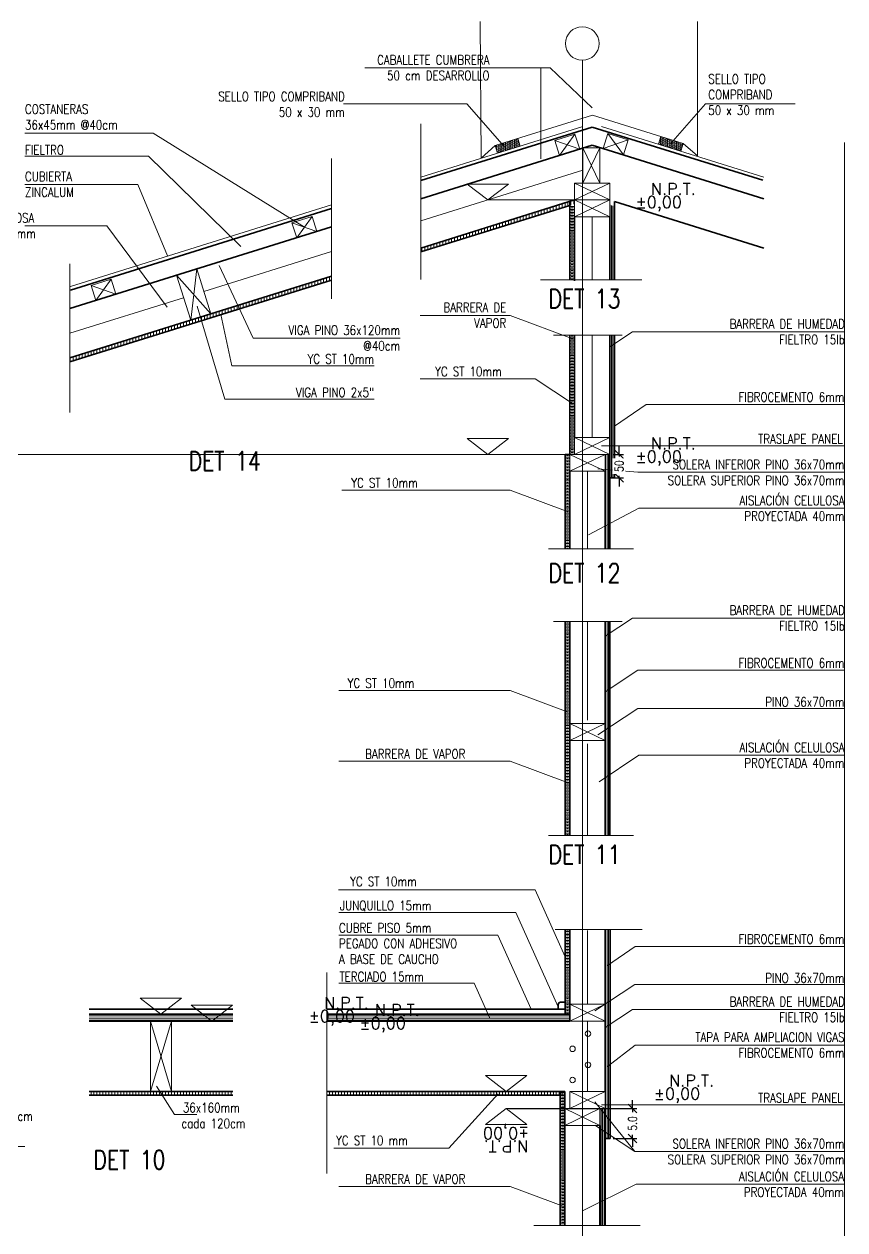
# Model space of a CAD drawing. Header units: metres. Extents: x -2 to 612, y -64 to 156.
# Drawn here: x 506.918 to 508.665, y 8.617 to 11.183 of the extents above; entities that cross this region are included whole.
import ezdxf
from ezdxf.enums import TextEntityAlignment as Align

# ---------------------------------------------------------------- set-up
doc = ezdxf.new("R2010")
doc.units = ezdxf.units.M
doc.header["$LTSCALE"] = 5
doc.header["$MEASUREMENT"] = 0
doc.linetypes.add('HIDDEN', pattern=[0.375, 0.25, -0.125])
doc.layers.get('0').update_dxf_attribs({"color": 30})
doc.layers.get('DEFPOINTS').update_dxf_attribs({"color": 210})
doc.layers.add('_AUX', color=210, linetype='Continuous', lineweight=18, plot=False)
for name, color, linetype, lineweight in [('A-ANNO-DIMS', 3, 'Continuous', 18), ('A-ANNO-SYMB', 3, 'Continuous', 18), ('A-ANNO-TEXT', 3, 'Continuous', 18), ('A-DETL-PATT', 8, 'Continuous', 18), ('A-ELEV-IDEN', 3, 'Continuous', 18), ('A-ELEV-MBE1', 7, 'Continuous', 35), ('A-WALL-PATT', 8, 'Continuous', 18), ('A-WALL-STUD', 3, 'Continuous', 18)]:
    doc.layers.add(name, color=color, linetype=linetype, lineweight=lineweight)
doc.styles.add('E-ROMANS', font='romans.shx', dxfattribs={"width": 0.8})
doc.linetypes.add('BATTING', pattern='A,0.0001,-0.1,[134,ltypeshp.shx,S=0.1,R=0,X=-0.1,Y=0],-0.2,[134,ltypeshp.shx,S=0.1,R=180,X=0.1,Y=0],-0.1', length=0.4001)
doc.dimstyles.new('E-0010_TICK_18', dxfattribs={"dimscale": 0.001, "dimtxt": 18, "dimasz": 18, "dimexe": 9, "dimexo": 6, "dimgap": 9, "dimtad": 0, "dimdec": 0, "dimlfac": 1000, "dimzin": 0, "dimdsep": 46, "dimtxsty": 'E-ROMANS', "dimblk": 'OBLIQUE', "dimcen": 9, "dimclrd": 256, "dimclre": 256, "dimclrt": 256, "dimadec": 0, "dimazin": 0, "dimtfac": 1, "dimtdec": 0, "dimtmove": 1, "dimatfit": 3, "dimldrblk": 'OPEN90', "dimfxl": 1, "dimtfill": 1, "dimtolj": 1, "dimtzin": 0, "dimarcsym": 0})
pattern_1 = [(90, (-2e-13, 0), (-0.003175, 7e-19), [])]
pattern_2 = [(0, (-2e-13, 0), (0, 0.00635), []), (0, (-2e-13, 0.003175), (0, 0.00635), [0.003175, -0.0015875])]
pattern_3 = [(180, (-2e-13, 0), (-4e-19, -0.0047625), [])]
pattern_4 = [(90, (-2e-13, 0), (-0.00635, 1e-18), [])]

# ---------------------------------------------------------------- blocks, each defined once
blk = doc.blocks.new('_Oblique')
at = {"color": 0, "linetype": 'ByBlock', "lineweight": -2}
blk.add_line((-0.5, -0.5), (0.5, 0.5), dxfattribs=at)
blk = doc.blocks.new('*D1065')
at = {"layer": 'A-ANNO-DIMS', "lineweight": -2, "transparency": 16777216}
for p, q in [((508.2131, 8.8754), (508.2131, 8.8934)), ((507.9499, 8.8754), (508.2221, 8.8754)), ((508.2131, 8.8754), (508.2131, 8.8675)), ((508.1718, 8.8114), (508.2221, 8.8114)), ((508.2131, 8.8114), (508.2131, 8.8194)), ((508.2131, 8.8114), (508.2131, 8.7934))]:
    blk.add_line(p, q, dxfattribs=at)
at = {"layer": 'DEFPOINTS', "color": 0, "transparency": 16777216}
for p in [(507.9439, 8.8754), (508.1658, 8.8114)]:
    blk.add_point(p, dxfattribs=at)
at = {"layer": 'A-ANNO-DIMS', "lineweight": -2, "transparency": 16777216, "xscale": 0.018, "yscale": 0.018, "zscale": 0.018}
for p, rotation in [((508.2131, 8.8754), 270), ((508.2131, 8.8114), 90)]:
    blk.add_blockref('_Oblique', p, dxfattribs=dict(at, rotation=rotation))
at = {"layer": 'A-ANNO-DIMS', "transparency": 16777216, "insert": (508.2131, 8.8434), "char_height": 0.018, "attachment_point": 5, "rotation": 90, "style": 'E-ROMANS', "bg_fill": 3, "box_fill_scale": 1.25, "bg_fill_color": 256, "bg_fill_true_color": 13158600, "bg_fill_transparency": 0}
blk.add_mtext('\\A1;5.0', dxfattribs=at)
at = {"layer": 'DEFPOINTS', "color": 0, "transparency": 16777216}
blk.add_point((508.2131, 8.8114), dxfattribs=at)
blk = doc.blocks.new('_Open90')
at = {"color": 0, "linetype": 'ByBlock', "lineweight": -2}
for p, q in [((0, 0), (-1, 0)), ((-0.5, 0.5), (0, 0)), ((0, 0), (-0.5, -0.5))]:
    blk.add_line(p, q, dxfattribs=at)
blk = doc.blocks.new('*D1114')
at = {"layer": 'A-ANNO-DIMS', "lineweight": -2, "transparency": 16777216}
for p, q in [((508.1708, 10.2674), (508.1935, 10.2674)), ((508.1845, 10.2674), (508.1845, 10.2854)), ((508.1845, 10.2674), (508.1845, 10.2631)), ((508.1708, 10.2174), (508.1935, 10.2174)), ((508.1845, 10.2174), (508.1845, 10.2218)), ((508.1845, 10.2174), (508.1845, 10.1994))]:
    blk.add_line(p, q, dxfattribs=at)
at = {"layer": 'A-ANNO-DIMS', "lineweight": -2, "transparency": 16777216, "xscale": 0.018, "yscale": 0.018, "zscale": 0.018}
for p, rotation in [((508.1845, 10.2674), 270), ((508.1845, 10.2174), 90)]:
    blk.add_blockref('_Oblique', p, dxfattribs=dict(at, rotation=rotation))
at = {"layer": 'A-ANNO-DIMS', "transparency": 16777216, "insert": (508.1845, 10.2424), "char_height": 0.018, "attachment_point": 5, "rotation": 90, "style": 'E-ROMANS', "bg_fill": 3, "box_fill_scale": 1.25, "bg_fill_color": 256, "bg_fill_true_color": 13158600, "bg_fill_transparency": 0}
blk.add_mtext('\\A1;50', dxfattribs=at)
at = {"layer": 'DEFPOINTS', "color": 0, "transparency": 16777216}
for p in [(508.1648, 10.2674), (508.1845, 10.2674), (508.1648, 10.2174)]:
    blk.add_point(p, dxfattribs=at)

msp = doc.modelspace()

# ---------------------------------------------------------------- hatches: boundary and pattern name
at = {"layer": 'A-DETL-PATT'}
h = msp.add_hatch(dxfattribs=at)
h.set_pattern_fill('HONEY', color=256, scale=0.0008, angle=0.07567, style=0)
h.set_pattern_definition([(359.92432745, (-58.9960282, -17.50218), (0.003812901903, 0.002194670082), [0.00254, -0.00508]), (119.92432745, (-58.9960282, -17.50218), (-0.003807090995, 0.002204734869), [0.00254, -0.00508]), (59.92432745, (-58.9960282, -17.50218), (5.8109075e-06, 0.004399404951), [-0.00508, 0.00254])])
h.paths.add_polyline_path([(507.92083, 10.92457), (507.92582, 10.9086), (507.97354, 10.92351), (507.96856, 10.93948)])
h = msp.add_hatch(dxfattribs=at)
h.set_pattern_fill('HONEY', color=256, scale=0.0008, angle=0.07567, style=0)
h.set_pattern_definition([(180.07567255, (1075.2376832, -17.4979592), (-0.003812901903, 0.002194670082), [0.00254, -0.00508]), (60.07567255, (1075.2376832, -17.4979592), (0.003807090995, 0.002204734869), [0.00254, -0.00508]), (120.07567255, (1075.2376832, -17.4979592), (-5.8109075e-06, 0.004399404951), [-0.00508, 0.00254])])
h.paths.add_polyline_path([(508.2731, 10.9437), (508.26811, 10.92773), (508.31584, 10.91282), (508.32083, 10.9288)])
h = msp.add_hatch(dxfattribs=at)
h.set_pattern_fill('ANSI31', color=256, scale=0.002, angle=45, style=0)
h.set_pattern_definition([(90, (0.0185, -0.003635), (-0.00635, 1e-18), [])])
h.paths.add_polyline_path([(508.09228, 10.80125), (508.09228, 10.80963), (507.76224, 10.70657), (507.76224, 10.69819)])
h = msp.add_hatch(dxfattribs=at)
h.set_pattern_fill('BRASS', color=256, scale=0.001, style=0)
h.set_pattern_definition(pattern_2)
h.paths.add_polyline_path([(508.08978, 10.79185), (508.08978, 10.79833), (508.07978, 10.79521), (508.07978, 10.63873), (508.08978, 10.63873)])
h = msp.add_hatch(dxfattribs=at)
h.set_pattern_fill('ANSI31', color=256, scale=0.001, angle=45, style=0)
h.set_pattern_definition(pattern_1)
h.paths.add_polyline_path([(508.17478, 10.79521), (508.16478, 10.79833), (508.16478, 10.79185), (508.16478, 10.63873), (508.17478, 10.63873)])
h = msp.add_hatch(dxfattribs=at)
h.set_pattern_fill('ANSI31', color=256, scale=0.002, angle=45, style=0)
h.set_pattern_definition([(90, (-2e-13, -0.045001), (-0.00635, 1e-18), [])])
h.paths.add_polyline_path([(507.57234, 10.63845), (507.57234, 10.64683), (507.23557, 10.54167), (507.23872, 10.53427)])
h.paths.add_polyline_path([(507.23872, 10.53427), (507.23557, 10.54167), (507.01536, 10.47291), (507.01536, 10.46453)])
h = msp.add_hatch(dxfattribs=at)
h.set_pattern_fill('BRASS', color=256, scale=0.001, style=0)
h.set_pattern_definition(pattern_2)
h.paths.add_polyline_path([(508.08978, 10.31741), (508.08978, 10.5213), (508.07978, 10.5213), (508.07978, 10.26741), (508.08978, 10.26741)])
h = msp.add_hatch(dxfattribs=at)
h.set_pattern_fill('ANSI31', color=256, scale=0.001, angle=45, style=0)
h.set_pattern_definition(pattern_1)
h.paths.add_polyline_path([(508.17478, 10.5213), (508.16478, 10.5213), (508.16478, 10.21741), (508.17478, 10.21741)])
h = msp.add_hatch(dxfattribs=at)
h.set_pattern_fill('BRASS', color=256, scale=0.001, style=0)
h.set_pattern_definition(pattern_2)
h.paths.add_polyline_path([(508.07978, 10.23141), (508.07978, 10.26741), (508.06978, 10.26741), (508.06978, 10.0663), (508.07978, 10.0663)])
h = msp.add_hatch(dxfattribs=at)
h.set_pattern_fill('ANSI31', color=256, scale=0.001, angle=45, style=0)
h.set_pattern_definition(pattern_1)
h.paths.add_polyline_path([(508.16478, 10.26741), (508.15478, 10.26741), (508.15478, 10.21741), (508.15478, 10.0663), (508.16478, 10.0663)])
h = msp.add_hatch(dxfattribs=at)
h.set_pattern_fill('BRASS', color=256, scale=0.001, style=0)
h.set_pattern_definition(pattern_2)
h.paths.add_polyline_path([(508.07978, 9.91144), (508.06978, 9.91144), (508.06978, 9.45644), (508.07978, 9.45644)])
h = msp.add_hatch(dxfattribs=at)
h.set_pattern_fill('ANSI31', color=256, scale=0.001, angle=45, style=0)
h.set_pattern_definition(pattern_1)
h.paths.add_polyline_path([(508.16478, 9.91144), (508.15478, 9.91144), (508.15478, 9.45644), (508.16478, 9.45644)])
h = msp.add_hatch(dxfattribs=at)
h.set_pattern_fill('BRASS', color=256, scale=0.001, style=0)
h.set_pattern_definition(pattern_2)
h.paths.add_polyline_path([(508.07978, 9.25644), (508.06978, 9.25644), (508.06978, 9.07644), (508.07978, 9.07644), (508.07978, 9.11144)])
h = msp.add_hatch(dxfattribs=at)
h.set_pattern_fill('ANSI31', color=256, scale=0.001, angle=45, style=0)
h.set_pattern_definition(pattern_1)
h.paths.add_polyline_path([(508.16578, 9.25644), (508.15478, 9.25644), (508.15478, 8.81144), (508.16578, 8.81144)])
h = msp.add_hatch(dxfattribs=at)
h.set_pattern_fill('ANSI31', color=256, scale=0.0015, angle=135, style=0)
h.set_pattern_definition(pattern_3)
h.paths.add_polyline_path([(507.05609, 9.07644), (507.05609, 9.06144), (507.36196, 9.06144), (507.36196, 9.07644)])
h = msp.add_hatch(dxfattribs=at)
h.set_pattern_fill('ANSI31', color=256, scale=0.0015, angle=135, style=0)
h.set_pattern_definition(pattern_3)
h.paths.add_polyline_path([(508.07978, 9.07644), (507.56196, 9.07644), (507.56196, 9.06144), (508.07978, 9.06144)])
h = msp.add_hatch(dxfattribs=at)
h.set_pattern_fill('ANSI31', color=256, scale=0.002, angle=45, style=0)
h.set_pattern_definition(pattern_4)
h.paths.add_polyline_path([(507.05609, 8.9114), (507.05609, 8.9034), (507.36196, 8.9034), (507.36196, 8.9114)])
h = msp.add_hatch(dxfattribs=at)
h.set_pattern_fill('ANSI31', color=256, scale=0.002, angle=45, style=0)
h.set_pattern_definition(pattern_4)
h.paths.add_polyline_path([(508.06578, 8.91144), (508.03078, 8.91144), (507.56196, 8.91144), (507.56196, 8.90344), (508.06578, 8.90344)])
h = msp.add_hatch(dxfattribs=at)
h.set_pattern_fill('BRASS', color=256, scale=0.001, style=0)
h.set_pattern_definition(pattern_2)
h.paths.add_polyline_path([(508.06878, 8.91144), (508.05878, 8.91144), (508.05878, 8.62644), (508.06878, 8.62644)])
h = msp.add_hatch(dxfattribs=at)
h.set_pattern_fill('ANSI31', color=256, scale=0.001, angle=45, style=0)
h.set_pattern_definition(pattern_1)
h.paths.add_polyline_path([(508.15478, 8.87544), (508.14378, 8.87544), (508.14378, 8.83944), (508.14378, 8.62644), (508.15478, 8.62644)])

# ---------------------------------------------------------------- linework, layer by layer
at = {"layer": '_AUX'}
for p, q in [((508.01715, 10.63873), (508.2331, 10.63873)), ((508.03436, 10.0663), (508.21499, 10.0663)), ((508.03436, 9.45644), (508.21499, 9.45644))]:
    msp.add_line(p, q, dxfattribs=at)
for points in [[(508.01793, 10.89643), (508.01793, 11.08927)], [(507.76224, 10.97101), (507.76224, 10.63942)], [(508.6643, 7.60525), (508.6643, 10.93098)], [(507.57234, 10.5985), (507.57234, 10.89744)], [(507.01536, 10.35653), (507.01536, 10.67291)], [(508.04473, 10.5213), (508.19067, 10.5213)], [(508.08978, 10.30341), (508.08978, 10.5213)], [(508.04473, 9.91144), (508.19067, 9.91144)], [(508.04843, 9.25644), (508.23359, 9.25644)], [(507.56196, 9.16491), (507.56196, 8.73731)], [(508.00295, 8.62644), (508.22936, 8.62644)]]:
    msp.add_lwpolyline(points, dxfattribs=at)
at = {"layer": 'A-ANNO-DIMS'}
for centre in [(508.11831, 9.03459), (508.08538, 9.00233), (508.11831, 8.96813), (508.08538, 8.93586)]:
    msp.add_circle(centre, 0.00581, dxfattribs=at)
at = {"layer": 'A-ANNO-SYMB', "ltscale": 10}
msp.add_line((508.10626, 11.1061), (508.10626, 7.18576), dxfattribs=at)
at = {"layer": 'A-ANNO-SYMB'}
for p, q in [((507.92083, 10.92457), (508.12759, 10.98914)), ((508.32083, 10.9288), (508.12759, 10.98914)), ((507.23152, 8.91144), (507.18652, 9.06144)), ((507.23152, 9.06144), (507.18652, 8.91144))]:
    msp.add_line(p, q, dxfattribs=at)
for points in [[(507.76224, 10.85752), (508.10755, 10.96535)], [(508.49231, 10.85752), (508.14701, 10.96535)], [(507.97354, 10.92351), (507.92582, 10.9086), (507.92083, 10.92457), (507.96856, 10.93948), (507.97354, 10.92351)], [(508.10055, 10.91698), (508.09055, 10.949), (508.04759, 10.93558), (508.05759, 10.90356), (508.10055, 10.91698)], [(508.10055, 10.91698), (508.04759, 10.93558)], [(508.05759, 10.90356), (508.09055, 10.949)], [(508.15055, 10.91806), (508.16055, 10.95008), (508.2035, 10.93666), (508.1935, 10.90464), (508.15055, 10.91806)], [(508.15055, 10.91806), (508.2035, 10.93666)], [(508.1935, 10.90464), (508.16055, 10.95008)], [(508.26811, 10.92773), (508.31584, 10.91282), (508.32083, 10.9288), (508.2731, 10.9437), (508.26811, 10.92773)], [(507.92083, 10.92457), (507.89081, 10.89814)], [(508.32083, 10.9288), (508.3514, 10.903)], [(507.86097, 10.84282), (507.94899, 10.84282)], [(507.86097, 10.84282), (507.90498, 10.80885), (507.94899, 10.84282)], [(507.01632, 10.62457), (507.57234, 10.79819)], [(507.54101, 10.74181), (507.53101, 10.77383), (507.48805, 10.76041), (507.49805, 10.72839), (507.54101, 10.74181)], [(507.54101, 10.74181), (507.48805, 10.76041)], [(507.49805, 10.72839), (507.53101, 10.77383)], [(507.31533, 10.56657), (507.28552, 10.66203), (507.24257, 10.64862), (507.27238, 10.55316), (507.31533, 10.56657)], [(507.28552, 10.66203), (507.27238, 10.55316)], [(507.11315, 10.6082), (507.10315, 10.64022), (507.0602, 10.62681), (507.0702, 10.59479), (507.11315, 10.6082)], [(507.11315, 10.6082), (507.0602, 10.62681)], [(507.0702, 10.59479), (507.10315, 10.64022)], [(507.24257, 10.64862), (507.31533, 10.56657)], [(507.86097, 10.30138), (507.94899, 10.30138)], [(507.86097, 10.30138), (507.90498, 10.26741), (507.94899, 10.30138)], [(507.16502, 9.11041), (507.25304, 9.11041)], [(507.16502, 9.11041), (507.20903, 9.07644), (507.25304, 9.11041)], [(507.27331, 9.09541), (507.36133, 9.09541)], [(507.27331, 9.09541), (507.31732, 9.06144), (507.36133, 9.09541)], [(507.23152, 9.06144), (507.23152, 8.91144), (507.18652, 8.91144), (507.18652, 9.06144), (507.23152, 9.06144)], [(507.89993, 8.94541), (507.98795, 8.94541)], [(507.89993, 8.94541), (507.94394, 8.91144), (507.98795, 8.94541)]]:
    msp.add_lwpolyline(points, dxfattribs=at)
msp.add_circle((508.10626, 11.14186), 0.03576, dxfattribs=at)
at = {"layer": 'A-ANNO-TEXT'}
for p, q in [((507.86045, 11.01338), (507.59806, 11.01338)), ((508.3684, 11.01338), (508.55902, 11.01338)), ((506.91964, 10.95115), (507.19254, 10.95115)), ((507.19254, 10.95115), (507.51453, 10.75111)), ((507.18277, 10.90194), (507.37909, 10.70999)), ((507.16008, 10.84211), (507.22321, 10.68985)), ((507.09401, 10.75407), (507.2221, 10.58057)), ((507.40574, 10.51502), (507.3333, 10.6692)), ((507.34491, 10.38496), (507.28628, 10.58255)), ((507.35971, 10.45607), (507.33671, 10.56487)), ((507.95238, 10.56303), (508.08978, 10.51172)), ((508.21302, 10.52842), (508.16478, 10.49649)), ((507.40574, 10.51502), (507.71849, 10.51502)), ((507.35971, 10.45607), (507.66315, 10.45607)), ((508.00588, 10.4283), (508.0852, 10.37598)), ((507.34491, 10.38496), (507.66315, 10.38496)), ((508.24233, 10.37384), (508.17478, 10.3278)), ((508.22402, 10.22927), (508.13911, 10.23662)), ((507.95238, 10.19124), (508.07568, 10.1452)), ((508.22674, 10.15273), (508.11939, 10.09644)), ((508.21302, 9.919), (508.15478, 9.88046)), ((508.22431, 9.80787), (508.15452, 9.76183)), ((507.95238, 9.76507), (508.07568, 9.71903)), ((508.22402, 9.72685), (508.13911, 9.67065)), ((508.22674, 9.62713), (508.14169, 9.57084)), ((507.95238, 9.61434), (508.07568, 9.56831)), ((508.00588, 9.34042), (508.06978, 9.19808)), ((507.96465, 9.29222), (508.05478, 9.09144)), ((507.9264, 9.24421), (507.99722, 9.08644)), ((508.21831, 9.22035), (508.15961, 9.17998)), ((507.87587, 9.1418), (507.90914, 9.0677)), ((508.21802, 9.13934), (508.13311, 9.08313)), ((508.21302, 9.08608), (508.15478, 9.04753)), ((508.21831, 9.0104), (508.15977, 8.96437)), ((507.23787, 8.86282), (507.19955, 8.92252)), ((507.82225, 8.7909), (507.92673, 8.90667)), ((508.21802, 8.78392), (508.13311, 8.8892)), ((508.21802, 8.78392), (508.13311, 8.84012)), ((507.95238, 8.70959), (508.06878, 8.66613)), ((508.22074, 8.71411), (508.10628, 8.65782))]:
    msp.add_line(p, q, dxfattribs=at)
for points in [[(507.64325, 11.09026), (508.03739, 11.09026), (508.12728, 11.00491)], [(507.74756, 11.09026), (508.03739, 11.09026)], [(507.86045, 11.01338), (507.94028, 10.92189)], [(508.3684, 11.01338), (508.2942, 10.92835)], [(506.91964, 10.90194), (507.18277, 10.90194)], [(506.91964, 10.84211), (507.16008, 10.84211)], [(506.91964, 10.75407), (507.09401, 10.75407)], [(507.76123, 10.56303), (507.95238, 10.56303)], [(508.66514, 10.52842), (508.21302, 10.52842)], [(507.76123, 10.4283), (508.00588, 10.4283)], [(508.6643, 10.37384), (508.24233, 10.37384)], [(508.6643, 10.28541), (508.14673, 10.28541)], [(508.6643, 10.22927), (508.22402, 10.22927)], [(507.59427, 10.19124), (507.95238, 10.19124)], [(508.6643, 10.15273), (508.22674, 10.15273)], [(508.66514, 9.919), (508.21302, 9.919)], [(508.6643, 9.80787), (508.22431, 9.80787)], [(507.58807, 9.76507), (507.95238, 9.76507)], [(508.6643, 9.72685), (508.22402, 9.72685)], [(508.6643, 9.62713), (508.22674, 9.62713)], [(507.58807, 9.61434), (507.95238, 9.61434)], [(507.58735, 9.34042), (508.00588, 9.34042)], [(507.58805, 9.29222), (507.96465, 9.29222)], [(507.58805, 9.24421), (507.9264, 9.24421)], [(508.6643, 9.22035), (508.21831, 9.22035)], [(507.58805, 9.1418), (507.87587, 9.1418)], [(508.6643, 9.13934), (508.21802, 9.13934)], [(508.66514, 9.08608), (508.21302, 9.08608)], [(508.6643, 9.0104), (508.21831, 9.0104)], [(507.28544, 8.86282), (507.23787, 8.86282)], [(506.91969, 8.79424), (506.6093, 8.79424)], [(507.57712, 8.7909), (507.82225, 8.7909)], [(508.6643, 8.78392), (508.21802, 8.78392)], [(507.58807, 8.70959), (507.95238, 8.70959)], [(508.66325, 8.71411), (508.22074, 8.71411)]]:
    msp.add_lwpolyline(points, dxfattribs=at)
at = {"layer": 'A-ELEV-IDEN', "ltscale": 10}
for p, q in [((507.88883, 11.1886), (507.89081, 10.89814)), ((508.3514, 10.903), (508.3514, 11.1886)), ((508.08978, 10.80885), (507.90498, 10.80885)), ((506.35727, 10.26741), (508.06978, 10.26741)), ((508.05878, 8.87544), (507.94394, 8.87544))]:
    msp.add_line(p, q, dxfattribs=at)
at = {"layer": 'A-ELEV-MBE1'}
for p, q in [((508.06978, 10.26741), (508.07978, 10.26741)), ((507.05609, 9.08644), (507.36196, 9.08644)), ((507.56196, 9.08644), (508.06978, 9.08644)), ((507.05609, 9.07644), (507.36196, 9.07644)), ((507.05609, 9.06144), (507.36196, 9.06144)), ((507.56196, 9.07644), (508.07978, 9.07644)), ((507.56196, 9.06144), (508.07978, 9.06144)), ((507.05609, 8.91144), (507.36196, 8.91144)), ((507.56196, 8.91144), (508.06878, 8.91144)), ((507.05609, 8.90344), (507.36196, 8.90344)), ((507.56196, 8.90344), (508.05878, 8.90344)), ((508.16578, 8.81144), (508.15478, 8.81144))]:
    msp.add_line(p, q, dxfattribs=at)
at = {"layer": 'A-ELEV-MBE1', "linetype": 'HIDDEN', "ltscale": 10}
for points in [[(507.76224, 10.85015), (508.12728, 10.96414)], [(508.49022, 10.85081), (508.12728, 10.96414)], [(507.01632, 10.6172), (507.57234, 10.79082)]]:
    msp.add_lwpolyline(points, dxfattribs=at)
at = {"layer": 'A-ELEV-MBE1'}
for points in [[(507.76224, 10.81134), (508.12728, 10.92532)], [(508.49231, 10.81134), (508.12728, 10.92532)], [(507.76224, 10.70657), (508.08978, 10.80885)], [(507.76224, 10.70657), (508.08978, 10.80885)], [(508.07978, 10.63873), (508.07978, 10.80573)], [(508.17478, 10.63873), (508.17478, 10.80573)], [(508.49231, 10.70657), (508.17478, 10.80573)], [(507.76224, 10.69819), (508.07978, 10.79735)], [(508.08978, 10.77285), (508.08978, 10.63675)], [(508.16478, 10.77285), (508.16478, 10.63873)], [(507.01536, 10.57767), (507.57234, 10.75159)], [(507.01536, 10.47291), (507.57234, 10.64683)], [(507.01536, 10.47291), (507.57234, 10.64683)], [(507.01536, 10.46453), (507.57234, 10.63845)], [(508.07978, 10.26741), (508.07978, 10.5213)], [(508.16478, 10.5213), (508.16478, 10.21741), (508.17478, 10.21741), (508.17478, 10.5213)], [(508.08978, 10.52043), (508.08978, 10.30371)], [(508.06978, 10.0663), (508.06978, 10.26741)], [(508.16478, 10.0663), (508.16478, 10.26741)], [(508.07978, 10.23141), (508.07978, 10.0663)], [(508.15478, 10.23141), (508.15478, 10.0663)], [(508.06978, 9.45644), (508.06978, 9.91144)], [(508.07978, 9.91144), (508.07978, 9.45644)], [(508.15478, 9.91144), (508.15478, 9.45644)], [(508.16478, 9.45644), (508.16478, 9.91144)], [(508.06978, 9.07644), (508.06978, 9.25644)], [(508.07978, 9.25644), (508.07978, 9.06144)], [(508.15478, 9.25644), (508.15478, 9.06144)], [(508.16578, 8.81144), (508.16578, 9.25644)], [(508.15478, 9.06144), (508.15478, 8.91144)], [(508.05878, 8.62644), (508.05878, 8.91144)], [(508.06878, 8.91144), (508.06878, 8.62644)], [(508.15478, 8.62644), (508.15478, 8.87544)], [(508.14378, 8.83944), (508.14378, 8.62644)]]:
    msp.add_lwpolyline(points, dxfattribs=at)
msp.add_lwpolyline([(508.06978, 9.08644), (508.05478, 9.08644), (508.05478, 9.09644, -0.4142136), (508.05978, 9.10144), (508.06978, 9.10144)], format="xyb", close=True, dxfattribs=at)
at = {"layer": 'A-WALL-PATT', "linetype": 'BATTING', "ltscale": 10}
for points in [[(507.76224, 10.76473), (508.10755, 10.87256)], [(507.30043, 10.6143), (507.57234, 10.69921)], [(507.01536, 10.52529), (507.25747, 10.60089)]]:
    msp.add_lwpolyline(points, dxfattribs=at)
at = {"layer": 'A-WALL-PATT', "ltscale": 10}
for points in [[(508.12728, 10.63873), (508.12728, 10.77285)], [(508.12728, 10.30341), (508.12728, 10.5213)], [(508.11728, 10.0663), (508.11728, 10.23141)], [(508.11728, 9.70144), (508.11728, 9.91144)], [(508.11728, 9.45644), (508.11728, 9.65144)], [(508.11728, 9.09744), (508.11728, 9.254)], [(508.11728, 8.91144), (508.11728, 9.06144)], [(508.10628, 8.624), (508.10628, 8.81144)]]:
    msp.add_lwpolyline(points, dxfattribs=at)
at = {"layer": 'A-WALL-STUD'}
for p, q in [((508.14355, 10.91985), (508.10755, 10.84485)), ((508.14355, 10.84485), (508.10755, 10.91985)), ((508.08978, 10.84485), (508.16478, 10.80885)), ((508.16478, 10.84485), (508.08978, 10.80885)), ((508.08978, 10.80885), (508.16478, 10.77285)), ((508.16478, 10.80885), (508.08978, 10.77285)), ((508.07978, 9.69444), (508.15478, 9.65844)), ((508.15478, 9.69444), (508.07978, 9.65844)), ((508.07978, 9.09744), (508.15478, 9.06144)), ((508.15478, 9.09744), (508.07978, 9.06144))]:
    msp.add_line(p, q, dxfattribs=at)
for points in [[(508.14355, 10.91985), (508.10755, 10.91985), (508.10755, 10.84485), (508.14355, 10.84485), (508.14355, 10.91985)], [(508.08978, 10.84485), (508.08978, 10.80885), (508.16478, 10.80885), (508.16478, 10.84485), (508.08978, 10.84485)], [(508.08978, 10.80885), (508.08978, 10.77285), (508.16478, 10.77285), (508.16478, 10.80885), (508.08978, 10.80885)], [(508.07978, 9.69444), (508.07978, 9.65844), (508.15478, 9.65844), (508.15478, 9.69444), (508.07978, 9.69444)], [(508.07978, 9.09744), (508.07978, 9.06144), (508.15478, 9.06144), (508.15478, 9.09744), (508.07978, 9.09744)]]:
    msp.add_lwpolyline(points, dxfattribs=at)

# ---------------------------------------------------------------- texts
at = {"layer": 'A-ANNO-TEXT', "style": 'E-ROMANS'}
for s, insert, char_height, attachment_point in [('CABALLETE CUMBRERA \\P50 cm DESARROLLO', (507.90855, 11.09031), 0.02, 6), ('SELLO TIPO \\PCOMPRIBAND\\P50 x 30 mm', (508.37438, 11.03303), 0.02, 4), ('SELLO TIPO COMPRIBAND\\P50 x 30 mm', (507.6006, 11.0125), 0.02, 6), ('\\A1;COSTANERAS \\P36x45mm @40cm', (506.91964, 10.98557), 0.02, 4), ('FIELTRO', (506.91964, 10.91529), 0.02, 4), ('CUBIERTA \\PZINCALUM', (506.91964, 10.84211), 0.02, 4), ('AISLACION CELULOSA \\PPROYECTADA 100mm', (506.7159, 10.75407), 0.02, 4), ('\\pi-0.12,l0.12,t0.12;DET 13', (508.11077, 10.5987), 0.04, 5), ('BARRERA DE \\PVAPOR', (507.9443, 10.5635), 0.02, 6), ('BARRERA DE HUMEDAD\\PFIELTRO 15lb', (508.66514, 10.52842), 0.02, 6), ('VIGA PINO 36x120mm \\P@40cm', (507.71849, 10.51502), 0.02, 6), ('YC ST 10mm', (507.66315, 10.47046), 0.02, 6), ('YC ST 10mm', (507.93463, 10.44385), 0.02, 6), ('VIGA PINO 2x5"', (507.66315, 10.39936), 0.02, 6), ('FIBROCEMENTO 6mm', (508.6643, 10.38938), 0.02, 6), ('TRASLAPE PANEL', (508.66072, 10.30037), 0.02, 6), ('\\pi-0.12,l0.12,t0.12;DET 14', (507.34464, 10.25336), 0.04, 5), ('SOLERA INFERIOR PINO 36x70mm', (508.6643, 10.24579), 0.02, 6), ('YC ST 10mm', (507.75618, 10.20678), 0.02, 6), ('SOLERA SUPERIOR PINO 36x70mm', (508.6643, 10.21208), 0.02, 6), ('AISLACIÓN CELULOSA\\PPROYECTADA 40mm', (508.6643, 10.15273), 0.02, 6), ('\\pi-0.12,l0.12,t0.12;DET 12', (508.11077, 10.01498), 0.04, 5), ('BARRERA DE HUMEDAD\\PFIELTRO 15lb', (508.66514, 9.919), 0.02, 6), ('FIBROCEMENTO 6mm', (508.6643, 9.82341), 0.02, 6), ('YC ST 10mm', (507.74848, 9.78061), 0.02, 6), ('PINO 36x70mm', (508.6643, 9.74061), 0.02, 6), ('AISLACIÓN CELULOSA\\PPROYECTADA 40mm', (508.6643, 9.62713), 0.02, 6), ('BARRERA DE VAPOR', (507.85715, 9.62989), 0.02, 6), ('\\pi-0.12,l0.12,t0.12;DET 11', (508.11077, 9.41589), 0.04, 5), ('\\A1;YC ST 10mm', (507.75376, 9.35835), 0.02, 6), ('JUNQUILLO 15mm', (507.59026, 9.30626), 0.02, 4), ('CUBRE PISO 5mm\\PPEGADO CON ADHESIVO \\PA BASE DE CAUCHO', (507.58805, 9.22653), 0.02, 4), ('FIBROCEMENTO 6mm', (508.6643, 9.23589), 0.02, 6), ('TERCIADO 15mm', (507.58925, 9.15585), 0.02, 4), ('PINO 36x70mm', (508.6643, 9.15309), 0.02, 6), ('BARRERA DE HUMEDAD\\PFIELTRO 15lb', (508.66514, 9.08608), 0.02, 6), ('TAPA PARA AMPLIACION VIGAS\\PFIBROCEMENTO 6mm', (508.6643, 9.0104), 0.02, 6), ('TRASLAPE PANEL', (508.66072, 8.8978), 0.02, 6), ('36x160mm', (507.37723, 8.87716), 0.02, 6), ('VIGA 36x160mm @40cm ', (506.93657, 8.85898), 0.02, 6), ('cada 120cm', (507.38913, 8.84356), 0.02, 6), ('YC ST 10 mm', (507.58187, 8.80734), 0.02, 4), ('SOLERA INFERIOR PINO 36x70mm', (508.6643, 8.80044), 0.02, 6), ('\\pi-0.12,l0.12,t0.12;DET 10', (507.14195, 8.76612), 0.04, 5), ('SOLERA SUPERIOR PINO 36x70mm', (508.6643, 8.76673), 0.02, 6), ('BARRERA DE VAPOR', (507.85715, 8.72513), 0.02, 6), ('AISLACIÓN CELULOSA\\PPROYECTADA 40mm', (508.66325, 8.71411), 0.02, 6)]:
    msp.add_mtext(s, dxfattribs=dict(at, insert=insert, char_height=char_height, attachment_point=attachment_point))
for tag, text, p in [('N.P.T.', 'N.', (508.29991, 10.81217)), ('%%P0,00', '0.00', (508.26889, 10.78427)), ('N.P.T.', 'N.', (508.29991, 10.27072)), ('%%P0,00', '0.00', (508.26889, 10.24282)), ('N.P.T.', 'N.', (507.60396, 9.07975)), ('%%P0,00', '0.00', (507.57294, 9.05186)), ('N.P.T.', 'N.', (507.71225, 9.06475)), ('%%P0,00', '0.00', (507.68123, 9.03686)), ('N.P.T.', 'N.', (508.33887, 8.91476)), ('%%P0,00', '0.00', (508.30785, 8.88686))]:
    msp.add_attdef(tag, text=text, height=0.025, dxfattribs=at).set_placement(p, align=Align.BOTTOM_CENTER)

# ---------------------------------------------------------------- next in the draw order: dimensions: what is measured, and where the dimension line sits
at = {"layer": 'A-ANNO-DIMS'}
dim = msp.add_linear_dim(base=(508.18452, 10.26741), p1=(508.16478, 10.21741), p2=(508.16478, 10.26741), angle=90, dimstyle='E-0010_TICK_18', dxfattribs=at)
dim.commit()
dim.dimension.update_dxf_attribs({"geometry": '*D1114', "text_midpoint": (508.18452, 10.24241)})
dim = msp.add_linear_dim(base=(508.2131, 8.81144), p1=(507.94394, 8.87544), p2=(508.16578, 8.81144), angle=90, text='5.0', dimstyle='E-0010_TICK_18', dxfattribs=at)
dim.commit()
dim.dimension.update_dxf_attribs({"geometry": '*D1065', "text_midpoint": (508.2131, 8.84344)})

# ---------------------------------------------------------------- next in the draw order: linework, layer by layer
at = {"layer": 'A-ANNO-SYMB'}
for points in [[(507.89993, 8.84147), (507.94394, 8.87544), (507.98795, 8.84147)], [(507.89993, 8.84147), (507.98795, 8.84147)]]:
    msp.add_lwpolyline(points, dxfattribs=at)
at = {"layer": 'A-ANNO-TEXT'}
msp.add_lwpolyline([(508.6643, 8.88285), (508.14673, 8.88285)], dxfattribs=at)
at = {"layer": 'A-WALL-STUD'}
for p, q in [((508.08978, 10.30341), (508.16478, 10.26741)), ((508.16478, 10.30341), (508.08978, 10.26741)), ((508.07978, 10.26741), (508.15478, 10.23141)), ((508.15478, 10.26741), (508.07978, 10.23141)), ((508.07978, 8.91144), (508.15478, 8.87544)), ((508.15478, 8.91144), (508.07978, 8.87544)), ((508.06878, 8.87544), (508.14378, 8.83944)), ((508.14378, 8.87544), (508.06878, 8.83944))]:
    msp.add_line(p, q, dxfattribs=at)
for points in [[(508.08978, 10.30341), (508.08978, 10.26741), (508.16478, 10.26741), (508.16478, 10.30341), (508.08978, 10.30341)], [(508.07978, 10.26741), (508.07978, 10.23141), (508.15478, 10.23141), (508.15478, 10.26741), (508.07978, 10.26741)], [(508.07978, 8.91144), (508.07978, 8.87544), (508.15478, 8.87544), (508.15478, 8.91144), (508.07978, 8.91144)], [(508.06878, 8.87544), (508.06878, 8.83944), (508.14378, 8.83944), (508.14378, 8.87544), (508.06878, 8.87544)]]:
    msp.add_lwpolyline(points, dxfattribs=at)

# ---------------------------------------------------------------- next in the draw order: texts
at = {"layer": 'A-ANNO-TEXT', "style": 'E-ROMANS'}
for tag, text, p in [('%%P0,00', '0.00', (507.94394, 8.84264)), ('N.P.T.', 'N.', (507.94394, 8.81474))]:
    msp.add_attdef(tag, text=text, height=0.025, rotation=180, dxfattribs=at).set_placement(p, align=Align.BOTTOM_CENTER)

doc.saveas('drawing.dxf')
